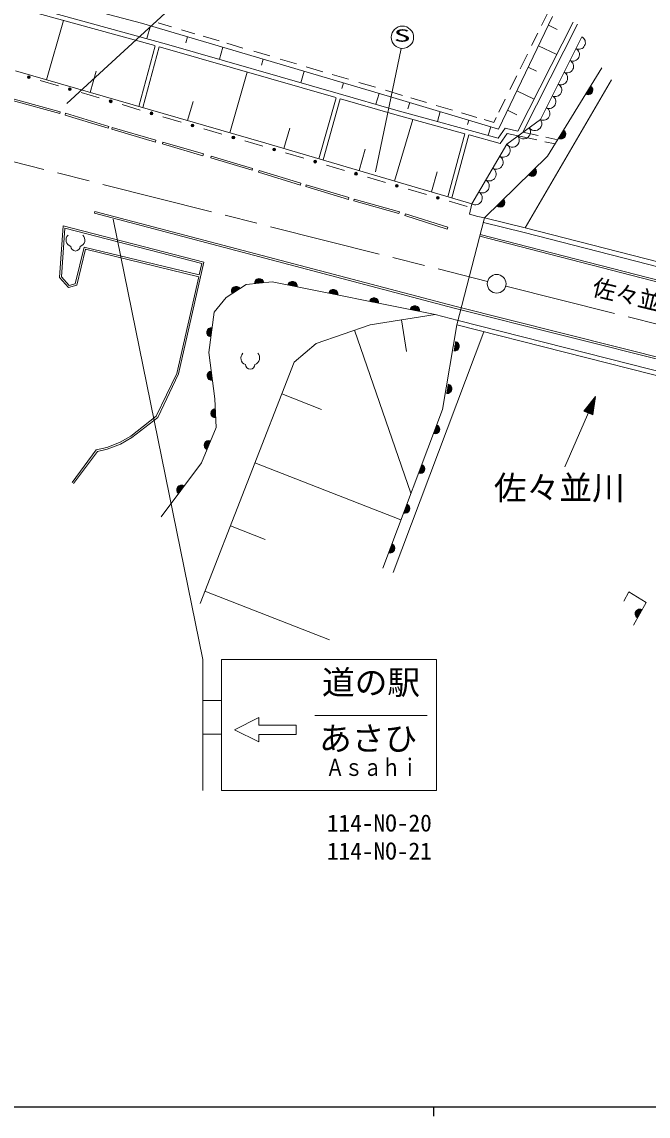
# Model space of a CAD drawing. Units: millimetres, scale not verified. Extents: x 40000 to 680000, y 20000 to 380000.
# Drawn here: x 123963 to 190983, y 204000 to 321011 of the extents above; entities that cross this region are included whole.
import ezdxf
from ezdxf.enums import TextEntityAlignment as Align

# ---------------------------------------------------------------- set-up
doc = ezdxf.new("R2010")
doc.units = ezdxf.units.MM
doc.header["$LTSCALE"] = 1000
doc.linetypes.add('CHAIN', pattern=[18.5, 12, -1.5, 3.5, -1.5])
for name, color, linetype, lineweight in [('M-BGD', 7, 'Continuous', 13), ('M-BMK', 2, 'CHAIN', 13), ('M-BMK-SRVR', 3, 'Continuous', 13), ('M-STR-HTXT', 7, 'Continuous', 13), ('M-STR-STR1', 1, 'Continuous', 13), ('M-STR-STRC', 7, 'Continuous', 13), ('M-TTL-BAND', 7, 'Continuous', 25)]:
    doc.layers.add(name, color=color, linetype=linetype, lineweight=lineweight)
doc.styles.add('ＭＳ ゴシック', font='')
doc.styles.get('ＭＳ ゴシック').set_extended_font_data('MS Gothic')

msp = doc.modelspace()

# ---------------------------------------------------------------- linework, layer by layer
at = {"layer": 'M-BGD'}
for p, q in [((102675, 329917), (136757, 320870)), ((123615, 322993), (139440, 318641)), ((123481, 322512), (138184, 318468)), ((179566, 320626), (180239, 321996)), ((128413, 321155), (126587, 314815)), ((136757, 320870), (163313, 313037)), ((138558, 320904), (139986, 320480)), ((174979, 309550), (180744, 321579)), ((177053, 309341), (182976, 320988)), ((177557, 309230), (183421, 320761)), ((181264, 320210), (180307, 320668)), ((137332, 319221), (137734, 320582)), ((141062, 320161), (142472, 319743)), ((143374, 319476), (145086, 318969)), ((178506, 318472), (179167, 319815)), ((136476, 311968), (138220, 318458)), ((136916, 311850), (138660, 318340)), ((138672, 318334), (139304, 318160)), ((139440, 318641), (157811, 313362)), ((141512, 318760), (141704, 319411)), ((145098, 317015), (145476, 318298)), ((145886, 318732), (147621, 318217)), ((181205, 317507), (179243, 318447)), ((179458, 310568), (183874, 319421)), ((139304, 318160), (157550, 312917)), ((148795, 317869), (150487, 317368)), ((177283, 315984), (178065, 317574)), ((149591, 316366), (149786, 317027)), ((151613, 317034), (153366, 316514)), ((154383, 316213), (156187, 315678)), ((179046, 315734), (178149, 316164)), ((180226, 306643), (186013, 316080)), ((123298, 315762), (150057, 308058)), ((131931, 315739), (131276, 313465)), ((148081, 315638), (146217, 309163)), ((153814, 314511), (154175, 315733)), ((157155, 315391), (158906, 314872)), ((176199, 313779), (176918, 315240)), ((187053, 314826), (177827, 298989)), ((127878, 314166), (125933, 314740)), ((158211, 313882), (158390, 314489)), ((160032, 314538), (161801, 314014)), ((162869, 313698), (164701, 313154)), ((178789, 312755), (176940, 313641)), ((128010, 311215), (123071, 312557)), ((123123, 312750), (128063, 311408)), ((132253, 312876), (130308, 313449)), ((142281, 312502), (141694, 310465)), ((155756, 306378), (157606, 312901)), ((156189, 306255), (158039, 312778)), ((157811, 313362), (164000, 311581)), ((158077, 312765), (163865, 311100)), ((161849, 312200), (162193, 313368)), ((163313, 313037), (174979, 309550)), ((165582, 312893), (167277, 312391)), ((175006, 311351), (175699, 312762)), ((128063, 311408), (128010, 311215)), ((136629, 311585), (134684, 312159)), ((164000, 311581), (174942, 308590)), ((165269, 311697), (165476, 312390)), ((168306, 312086), (170032, 311574)), ((168431, 310370), (168743, 311414)), ((170996, 311288), (172669, 310793)), ((176949, 311078), (175943, 311560)), ((128585, 311042), (128643, 311233)), ((133212, 309634), (128585, 311042)), ((128643, 311233), (133271, 309825)), ((141004, 310295), (139059, 310868)), ((165794, 310572), (163854, 303991)), ((163865, 311100), (171351, 309053)), ((171666, 310052), (171800, 310500)), ((173451, 310561), (174469, 310259)), ((174469, 310259), (174720, 310769)), ((175846, 307921), (179458, 310568)), ((133271, 309825), (133212, 309634)), ((133576, 309531), (133632, 309723)), ((138260, 308155), (133576, 309531)), ((133632, 309723), (138317, 308347)), ((145379, 309004), (143435, 309578)), ((152630, 309642), (151995, 307487)), ((169544, 302314), (171356, 309052)), ((169978, 302197), (171791, 308935)), ((171838, 308920), (175148, 308016)), ((173865, 308885), (174139, 309801)), ((174942, 308590), (175687, 309642)), ((175148, 308016), (175903, 309082)), ((175687, 309642), (177046, 309342)), ((175903, 309082), (179087, 308381)), ((177583, 309224), (179202, 308867)), ((138317, 308347), (138260, 308155)), ((138998, 307956), (139054, 308148)), ((143344, 306701), (138998, 307956)), ((139054, 308148), (143400, 306893)), ((149755, 307714), (147810, 308288)), ((150057, 308058), (172130, 301551)), ((172130, 301551), (175846, 307921)), ((179941, 308192), (181029, 307953)), ((180033, 308684), (181305, 308404)), ((143400, 306893), (143344, 306701)), ((144172, 306457), (144229, 306649)), ((144229, 306649), (148651, 305333)), ((154130, 306424), (152186, 306997)), ((160713, 307385), (160044, 305114)), ((173476, 300041), (180226, 306643)), ((148594, 305141), (144172, 306457)), ((158506, 305133), (156561, 305707)), ((148651, 305333), (148594, 305141)), ((149284, 304927), (149342, 305118)), ((153768, 303565), (149284, 304927)), ((149342, 305118), (153826, 303757)), ((162881, 303843), (160936, 304416)), ((168419, 304975), (167787, 302831)), ((153826, 303757), (153768, 303565)), ((154338, 303397), (154395, 303588)), ((158914, 302035), (154338, 303397)), ((154395, 303588), (158971, 302226)), ((167256, 302553), (165312, 303126)), ((158971, 302226), (158914, 302035)), ((159485, 301865), (159539, 302058)), ((159539, 302058), (164376, 300712)), ((131727, 300550), (131778, 300744)), ((170287, 290606), (131778, 300744)), ((164322, 300519), (159485, 301865)), ((171632, 301262), (169687, 301836)), ((172130, 301551), (171868, 300453)), ((170236, 290413), (131727, 300550)), ((164376, 300712), (164322, 300519)), ((164960, 300307), (165021, 300498)), ((169490, 298853), (164960, 300307)), ((165021, 300498), (169551, 299044)), ((171868, 300453), (172769, 300212)), ((173476, 300041), (172769, 300212)), ((173350, 299557), (177706, 298504)), ((128006, 293689), (128369, 299193)), ((128211, 293759), (128552, 298939)), ((128369, 299193), (143446, 295309)), ((128552, 298939), (143208, 295163)), ((169551, 299044), (169490, 298853)), ((177706, 298504), (243374, 281658)), ((172972, 298091), (242991, 280029)), ((173022, 298284), (243037, 280223)), ((130631, 296933), (129665, 293003)), ((130778, 296692), (129831, 292841)), ((142934, 293954), (130631, 296933)), ((142889, 293759), (130778, 296692)), ((143446, 295309), (140737, 283360)), ((143208, 295163), (142936, 293963)), ((129025, 292829), (128211, 293759)), ((142887, 293746), (140547, 283427)), ((128957, 292603), (128006, 293689)), ((129831, 292841), (128957, 292603)), ((129665, 293003), (129025, 292829)), ((147967, 292921), (145814, 291552)), ((150743, 293214), (147967, 292921)), ((168192, 289709), (150743, 293214)), ((145814, 291552), (144531, 289976)), ((170236, 290413), (241247, 272587)), ((170285, 290607), (241292, 272781)), ((144531, 289976), (143955, 285666)), ((161231, 288625), (168192, 289709)), ((165133, 285766), (164606, 289150)), ((168192, 289709), (170644, 289083)), ((170644, 289083), (247885, 269505)), ((155474, 286630), (161231, 288625)), ((165604, 270618), (159566, 288048)), ((173391, 287871), (163686, 262143)), ((168983, 279576), (170519, 288599)), ((143955, 285666), (144623, 280694)), ((153114, 284639), (155474, 286630)), ((143050, 258834), (153114, 284639)), ((140547, 283427), (138338, 278840)), ((140737, 283360), (138498, 278712)), ((156035, 279562), (151781, 281221)), ((182084, 273432), (185366, 280954)), ((185366, 280954), (184119, 279390)), ((185366, 280954), (185068, 278976)), ((185269, 280832), (185343, 280800)), ((185302, 280873), (185351, 280851)), ((185334, 280913), (185359, 280902)), ((144623, 280694), (144750, 277628)), ((184333, 279659), (185119, 279316)), ((184366, 279699), (185127, 279367)), ((184398, 279739), (185135, 279418)), ((184430, 279780), (185142, 279469)), ((184463, 279820), (185150, 279520)), ((184495, 279861), (185158, 279572)), ((184527, 279901), (185166, 279623)), ((184559, 279942), (185173, 279674)), ((184592, 279982), (185181, 279725)), ((184624, 280023), (185189, 279776)), ((184656, 280063), (185196, 279827)), ((184688, 280104), (185204, 279879)), ((184721, 280144), (185212, 279930)), ((184753, 280185), (185220, 279981)), ((184785, 280225), (185227, 280032)), ((184818, 280266), (185235, 280083)), ((184850, 280306), (185243, 280135)), ((184882, 280346), (185250, 280186)), ((184914, 280387), (185258, 280237)), ((184947, 280427), (185266, 280288)), ((184979, 280468), (185274, 280339)), ((185011, 280508), (185281, 280390)), ((185043, 280549), (185289, 280442)), ((185076, 280589), (185297, 280493)), ((185108, 280630), (185304, 280544)), ((185140, 280670), (185312, 280595)), ((185173, 280711), (185320, 280646)), ((185205, 280751), (185328, 280698)), ((185237, 280792), (185335, 280749)), ((138338, 278840), (135623, 276722)), ((138498, 278712), (135735, 276556)), ((162576, 262590), (168983, 279576)), ((184119, 279390), (185068, 278976)), ((184140, 279416), (185073, 279008)), ((184172, 279456), (185081, 279060)), ((184204, 279497), (185088, 279111)), ((184237, 279537), (185096, 279162)), ((184269, 279578), (185104, 279213)), ((184301, 279618), (185112, 279264)), ((144750, 277628), (143179, 273855)), ((135623, 276722), (134425, 276033)), ((135735, 276556), (134511, 275852)), ((131925, 275234), (129346, 271773)), ((132041, 275056), (129506, 271653)), ((133047, 275498), (131925, 275234)), ((133107, 275306), (132041, 275056)), ((134425, 276033), (133047, 275498)), ((134511, 275852), (133107, 275306)), ((143179, 273855), (138875, 268091)), ((164523, 267751), (148903, 273843)), ((150015, 265658), (146279, 267115)), ((156867, 254945), (143557, 260136)), ((188368, 259063), (188924, 260076)), ((188924, 260076), (190773, 258939)), ((190773, 258939), (189408, 256507))]:
    msp.add_line(p, q, dxfattribs=at)
for centre, radius in [((124718, 315098), 150), ((124718, 315098), 100), ((124718, 315098), 50), ((129093, 313808), 150), ((129093, 313808), 100), ((129093, 313808), 50), ((133469, 312517), 150), ((133469, 312517), 100), ((133469, 312517), 50), ((137844, 311227), 150), ((137844, 311227), 100), ((137844, 311227), 50), ((142219, 309936), 150), ((142219, 309936), 100), ((142219, 309936), 50), ((146595, 308646), 150), ((146595, 308646), 100), ((146595, 308646), 50), ((150970, 307356), 150), ((150970, 307356), 100), ((150970, 307356), 50), ((155346, 306065), 150), ((155346, 306065), 100), ((155346, 306065), 50), ((159721, 304775), 150), ((159721, 304775), 100), ((159721, 304775), 50), ((164096, 303484), 150), ((164096, 303484), 100), ((164096, 303484), 50), ((168472, 302194), 150), ((168472, 302194), 100), ((168472, 302194), 50)]:
    msp.add_circle(centre, radius, dxfattribs=at)
for centre, radius, start, end in [((183558, 318788), 707, 243.49087, 63.49087), ((182928, 317524), 707, 243.49087, 63.49087), ((182297, 316259), 707, 243.49087, 63.49087), ((181666, 314995), 707, 243.49087, 63.49087), ((181035, 313730), 707, 243.49087, 63.49087), ((184566, 313721), 500, 238.47776, 58.47776), ((184566, 313721), 500, 238.47776, 58.47776), ((184566, 313721), 450, 238.47776, 58.47776), ((184566, 313721), 400, 238.47776, 58.47776), ((184566, 313721), 350, 238.47776, 58.47776), ((184566, 313721), 300, 238.47776, 58.47776), ((184566, 313721), 250, 238.47776, 58.47776), ((184566, 313721), 200, 238.47776, 58.47776), ((184566, 313721), 150, 238.47776, 58.47776), ((184566, 313721), 100, 238.47776, 58.47776), ((184566, 313721), 50, 238.47776, 58.47776), ((180404, 312465), 707, 243.49087, 63.49087), ((179774, 311201), 707, 243.49087, 63.49087), ((178856, 310127), 746, 216.23554, 36.23554), ((177652, 309245), 746, 216.23554, 36.23554), ((181673, 309002), 500, 238.47776, 58.47776), ((181673, 309002), 500, 238.47776, 58.47776), ((181673, 309002), 450, 238.47776, 58.47776), ((181673, 309002), 400, 238.47776, 58.47776), ((181673, 309002), 350, 238.47776, 58.47776), ((181673, 309002), 300, 238.47776, 58.47776), ((181673, 309002), 250, 238.47776, 58.47776), ((181673, 309002), 200, 238.47776, 58.47776), ((181673, 309002), 150, 238.47776, 58.47776), ((181673, 309002), 100, 238.47776, 58.47776), ((181673, 309002), 50, 238.47776, 58.47776), ((175474, 307284), 738, 239.73914, 59.73914), ((176448, 308362), 746, 216.23554, 36.23554), ((174731, 306010), 738, 239.73914, 59.73914), ((173988, 304736), 738, 239.73914, 59.73914), ((178538, 304993), 500, 224.36554, 44.36554), ((178538, 304993), 500, 224.36554, 44.36554), ((178538, 304993), 450, 224.36554, 44.36554), ((178538, 304993), 400, 224.36554, 44.36554), ((178538, 304993), 350, 224.36554, 44.36554), ((178538, 304993), 300, 224.36554, 44.36554), ((178538, 304993), 250, 224.36554, 44.36554), ((178538, 304993), 200, 224.36554, 44.36554), ((178538, 304993), 150, 224.36554, 44.36554), ((178538, 304993), 100, 224.36554, 44.36554), ((178538, 304993), 50, 224.36554, 44.36554), ((173245, 303462), 738, 239.73914, 59.73914), ((172501, 302188), 738, 239.73914, 59.73914), ((175163, 301692), 500, 224.36554, 44.36554), ((175163, 301692), 500, 224.36554, 44.36554), ((175163, 301692), 450, 224.36554, 44.36554), ((175163, 301692), 400, 224.36554, 44.36554), ((175163, 301692), 350, 224.36554, 44.36554), ((175163, 301692), 300, 224.36554, 44.36554), ((175163, 301692), 250, 224.36554, 44.36554), ((175163, 301692), 200, 224.36554, 44.36554), ((175163, 301692), 150, 224.36554, 44.36554), ((175163, 301692), 100, 224.36554, 44.36554), ((175163, 301692), 50, 224.36554, 44.36554), ((129422, 297700), 727, 135.85168, 252.33282), ((129979, 297701), 727, 287.77902, 44.26016), ((129701, 297008), 500, 180.056, 0.05584), ((146891, 292236), 500, 32.45576, 212.45576), ((146891, 292236), 500, 32.45576, 212.45576), ((146891, 292236), 450, 32.45576, 212.45576), ((146891, 292236), 400, 32.45576, 212.45576), ((146891, 292236), 350, 32.45576, 212.45576), ((146891, 292236), 300, 32.45576, 212.45576), ((149355, 293067), 500, 6.02041, 186.02041), ((149355, 293067), 500, 6.02041, 186.02041), ((149355, 293067), 450, 6.02041, 186.02041), ((149355, 293067), 400, 6.02041, 186.02041), ((149355, 293067), 350, 6.02041, 186.02041), ((149355, 293067), 300, 6.02041, 186.02041), ((149355, 293067), 250, 6.02041, 186.02041), ((149355, 293067), 200, 6.02041, 186.02041), ((149355, 293067), 150, 6.02041, 186.02041), ((149355, 293067), 100, 6.02041, 186.02041), ((149355, 293067), 50, 6.02041, 186.02041), ((152924, 292776), 500, 348.64134, 168.64134), ((152924, 292776), 500, 348.64134, 168.64134), ((152924, 292776), 450, 348.64134, 168.64134), ((152924, 292776), 400, 348.64134, 168.64134), ((152924, 292776), 350, 348.64134, 168.64134), ((152924, 292776), 300, 348.64134, 168.64134), ((152924, 292776), 250, 348.64134, 168.64134), ((152924, 292776), 200, 348.64134, 168.64134), ((152924, 292776), 150, 348.64134, 168.64134), ((152924, 292776), 100, 348.64134, 168.64134), ((152924, 292776), 50, 348.64134, 168.64134), ((146891, 292236), 250, 32.45576, 212.45576), ((146891, 292236), 200, 32.45576, 212.45576), ((146891, 292236), 150, 32.45576, 212.45576), ((146891, 292236), 100, 32.45576, 212.45576), ((146891, 292236), 50, 32.45576, 212.45576), ((157286, 291899), 500, 348.64134, 168.64134), ((157286, 291899), 500, 348.64134, 168.64134), ((157286, 291899), 450, 348.64134, 168.64134), ((157286, 291899), 400, 348.64134, 168.64134), ((157286, 291899), 350, 348.64134, 168.64134), ((157286, 291899), 300, 348.64134, 168.64134), ((157286, 291899), 250, 348.64134, 168.64134), ((157286, 291899), 200, 348.64134, 168.64134), ((157286, 291899), 150, 348.64134, 168.64134), ((157286, 291899), 100, 348.64134, 168.64134), ((157286, 291899), 50, 348.64134, 168.64134), ((161649, 291023), 500, 348.64134, 168.64134), ((161649, 291023), 500, 348.64134, 168.64134), ((161649, 291023), 450, 348.64134, 168.64134), ((161649, 291023), 400, 348.64134, 168.64134), ((161649, 291023), 350, 348.64134, 168.64134), ((161649, 291023), 300, 348.64134, 168.64134), ((161649, 291023), 250, 348.64134, 168.64134), ((161649, 291023), 200, 348.64134, 168.64134), ((161649, 291023), 150, 348.64134, 168.64134), ((161649, 291023), 100, 348.64134, 168.64134), ((161649, 291023), 50, 348.64134, 168.64134), ((166011, 290147), 500, 348.64134, 168.64134), ((166011, 290147), 500, 348.64134, 168.64134), ((166011, 290147), 450, 348.64134, 168.64134), ((166011, 290147), 400, 348.64134, 168.64134), ((166011, 290147), 350, 348.64134, 168.64134), ((166011, 290147), 300, 348.64134, 168.64134), ((166011, 290147), 250, 348.64134, 168.64134), ((166011, 290147), 200, 348.64134, 168.64134), ((166011, 290147), 150, 348.64134, 168.64134), ((166011, 290147), 100, 348.64134, 168.64134), ((166011, 290147), 50, 348.64134, 168.64134), ((144243, 287821), 500, 82.38912, 262.38912), ((144243, 287821), 500, 82.38912, 262.38912), ((144243, 287821), 450, 82.38912, 262.38912), ((144243, 287821), 400, 82.38912, 262.38912), ((144243, 287821), 350, 82.38912, 262.38912), ((144243, 287821), 300, 82.38912, 262.38912), ((144243, 287821), 250, 82.38912, 262.38912), ((144243, 287821), 200, 82.38912, 262.38912), ((144243, 287821), 150, 82.38912, 262.38912), ((144243, 287821), 100, 82.38912, 262.38912), ((144243, 287821), 50, 82.38912, 262.38912), ((170281, 286327), 500, 260.16111, 80.16111), ((170281, 286327), 500, 260.16111, 80.16111), ((170281, 286327), 450, 260.16111, 80.16111), ((170281, 286327), 400, 260.16111, 80.16111), ((148120, 285067), 727, 135.85168, 252.33282), ((148677, 285068), 727, 287.77902, 44.26016), ((170281, 286327), 350, 260.16111, 80.16111), ((170281, 286327), 300, 260.16111, 80.16111), ((170281, 286327), 250, 260.16111, 80.16111), ((170281, 286327), 200, 260.16111, 80.16111), ((170281, 286327), 150, 260.16111, 80.16111), ((170281, 286327), 100, 260.16111, 80.16111), ((170281, 286327), 50, 260.16111, 80.16111), ((148399, 284375), 500, 180.056, 0.05584), ((144289, 283180), 500, 97.65056, 277.65056), ((144289, 283180), 500, 97.65056, 277.65056), ((144289, 283180), 450, 97.65056, 277.65056), ((144289, 283180), 400, 97.65056, 277.65056), ((144289, 283180), 350, 97.65056, 277.65056), ((144289, 283180), 300, 97.65056, 277.65056), ((144289, 283180), 250, 97.65056, 277.65056), ((144289, 283180), 200, 97.65056, 277.65056), ((144289, 283180), 150, 97.65056, 277.65056), ((144289, 283180), 100, 97.65056, 277.65056), ((144289, 283180), 50, 97.65056, 277.65056), ((169491, 281774), 500, 260.16111, 80.16111), ((169491, 281774), 500, 260.16111, 80.16111), ((169491, 281774), 450, 260.16111, 80.16111), ((169491, 281774), 400, 260.16111, 80.16111), ((169491, 281774), 350, 260.16111, 80.16111), ((169491, 281774), 300, 260.16111, 80.16111), ((169491, 281774), 250, 260.16111, 80.16111), ((169491, 281774), 200, 260.16111, 80.16111), ((169491, 281774), 150, 260.16111, 80.16111), ((169491, 281774), 100, 260.16111, 80.16111), ((169491, 281774), 50, 260.16111, 80.16111), ((144686, 279161), 500, 92.37745, 272.37745), ((144686, 279161), 500, 92.37745, 272.37745), ((144686, 279161), 450, 92.37745, 272.37745), ((144686, 279161), 400, 92.37745, 272.37745), ((144686, 279161), 350, 92.37745, 272.37745), ((144686, 279161), 300, 92.37745, 272.37745), ((144686, 279161), 250, 92.37745, 272.37745), ((144686, 279161), 200, 92.37745, 272.37745), ((144686, 279161), 150, 92.37745, 272.37745), ((144686, 279161), 100, 92.37745, 272.37745), ((144686, 279161), 50, 92.37745, 272.37745), ((168182, 277453), 500, 249.33336, 69.33336), ((168182, 277453), 500, 249.33336, 69.33336), ((168182, 277453), 450, 249.33336, 69.33336), ((168182, 277453), 400, 249.33336, 69.33336), ((168182, 277453), 350, 249.33336, 69.33336), ((168182, 277453), 300, 249.33336, 69.33336), ((168182, 277453), 250, 249.33336, 69.33336), ((168182, 277453), 200, 249.33336, 69.33336), ((168182, 277453), 150, 249.33336, 69.33336), ((168182, 277453), 100, 249.33336, 69.33336), ((168182, 277453), 50, 249.33336, 69.33336), ((143965, 275741), 500, 67.39136, 247.39136), ((143965, 275741), 500, 67.39136, 247.39136), ((143965, 275741), 450, 67.39136, 247.39136), ((143965, 275741), 400, 67.39136, 247.39136), ((143965, 275741), 350, 67.39136, 247.39136), ((143965, 275741), 300, 67.39136, 247.39136), ((143965, 275741), 250, 67.39136, 247.39136), ((143965, 275741), 200, 67.39136, 247.39136), ((143965, 275741), 150, 67.39136, 247.39136), ((143965, 275741), 100, 67.39136, 247.39136), ((143965, 275741), 50, 67.39136, 247.39136), ((166580, 273206), 500, 249.33336, 69.33336), ((166580, 273206), 500, 249.33336, 69.33336), ((166580, 273206), 450, 249.33336, 69.33336), ((166580, 273206), 400, 249.33336, 69.33336), ((166580, 273206), 350, 249.33336, 69.33336), ((166580, 273206), 300, 249.33336, 69.33336), ((166580, 273206), 250, 249.33336, 69.33336), ((166580, 273206), 200, 249.33336, 69.33336), ((166580, 273206), 150, 249.33336, 69.33336), ((166580, 273206), 100, 249.33336, 69.33336), ((166580, 273206), 50, 249.33336, 69.33336), ((141027, 270973), 500, 53.25203, 233.25203), ((141027, 270973), 500, 53.25203, 233.25203), ((141027, 270973), 450, 53.25203, 233.25203), ((141027, 270973), 400, 53.25203, 233.25203), ((141027, 270973), 350, 53.25203, 233.25203), ((141027, 270973), 300, 53.25203, 233.25203), ((141027, 270973), 250, 53.25203, 233.25203), ((141027, 270973), 200, 53.25203, 233.25203), ((141027, 270973), 150, 53.25203, 233.25203), ((141027, 270973), 100, 53.25203, 233.25203), ((141027, 270973), 50, 53.25203, 233.25203), ((164978, 268959), 500, 249.33336, 69.33336), ((164978, 268959), 500, 249.33336, 69.33336), ((164978, 268959), 450, 249.33336, 69.33336), ((164978, 268959), 400, 249.33336, 69.33336), ((164978, 268959), 350, 249.33336, 69.33336), ((164978, 268959), 300, 249.33336, 69.33336), ((164978, 268959), 250, 249.33336, 69.33336), ((164978, 268959), 200, 249.33336, 69.33336), ((164978, 268959), 150, 249.33336, 69.33336), ((164978, 268959), 100, 249.33336, 69.33336), ((164978, 268959), 50, 249.33336, 69.33336), ((163376, 264713), 500, 249.33336, 69.33336), ((163376, 264713), 500, 249.33336, 69.33336), ((163376, 264713), 450, 249.33336, 69.33336), ((163376, 264713), 400, 249.33336, 69.33336), ((163376, 264713), 350, 249.33336, 69.33336), ((163376, 264713), 300, 249.33336, 69.33336), ((163376, 264713), 250, 249.33336, 69.33336), ((163376, 264713), 200, 249.33336, 69.33336), ((163376, 264713), 150, 249.33336, 69.33336), ((163376, 264713), 100, 249.33336, 69.33336), ((163376, 264713), 50, 249.33336, 69.33336), ((190091, 257723), 500, 60.69817, 240.69817), ((190091, 257723), 500, 60.69817, 240.69817), ((190091, 257723), 450, 60.69817, 240.69817), ((190091, 257723), 400, 60.69817, 240.69817), ((190091, 257723), 350, 60.69817, 240.69817), ((190091, 257723), 300, 60.69817, 240.69817), ((190091, 257723), 250, 60.69817, 240.69817), ((190091, 257723), 200, 60.69817, 240.69817), ((190091, 257723), 150, 60.69817, 240.69817), ((190091, 257723), 100, 60.69817, 240.69817), ((190091, 257723), 50, 60.69817, 240.69817)]:
    msp.add_arc(centre, radius, start, end, dxfattribs=at)
at = {"layer": 'M-BMK'}
for p, q in [((78808, 317201), (173803, 293249)), ((175743, 292762), (245132, 275292))]:
    msp.add_line(p, q, dxfattribs=at)
at = {"layer": 'M-BMK-SRVR'}
msp.add_circle((174773, 293006), 1000, dxfattribs=at)
at = {"layer": 'M-STR-STR1'}
for p, q in [((170519, 288599), (173476, 300041)), ((177827, 298989), (173475, 300041)), ((177827, 298989), (243488, 282145)), ((240823, 270780), (170519, 288599))]:
    msp.add_line(p, q, dxfattribs=at)
at = {"layer": 'M-STR-STRC'}
for p, q in [((146877, 328922), (128763, 312286)), ((164566, 318166), (161798, 304971)), ((143325, 252812), (133743, 299902)), ((143325, 252812), (143339, 238812)), ((168325, 252836), (145325, 252814)), ((145325, 252814), (145339, 238814)), ((168345, 238836), (168325, 252836)), ((143373, 248439), (145286, 248440)), ((146733, 245315), (149331, 246617)), ((149331, 246617), (149332, 245817)), ((149332, 245817), (153332, 245821)), ((153332, 245821), (153333, 244821)), ((155331, 246823), (167331, 246835)), ((143369, 244847), (145333, 244851)), ((149334, 244017), (146733, 245315)), ((153333, 244821), (149333, 244817)), ((149333, 244817), (149334, 244017)), ((145339, 238814), (168345, 238836))]:
    msp.add_line(p, q, dxfattribs=at)
msp.add_circle((164684, 319360), 1200, dxfattribs=at)
at = {"layer": 'M-TTL-BAND'}
for p, q in [((40000, 205000), (579000, 205000)), ((168000, 205000), (168000, 204000))]:
    msp.add_line(p, q, dxfattribs=at)

# ---------------------------------------------------------------- texts
at = {"layer": 'M-STR-HTXT', "style": 'ＭＳ ゴシック'}
msp.add_text('佐々並川', height=2566, rotation=0.056, dxfattribs=at).set_placement((174481, 272468), align=Align.TOP_LEFT)
at = {"layer": 'M-STR-STR1', "style": 'ＭＳ ゴシック'}
msp.add_text('佐々並大橋', height=1833, rotation=346.525, dxfattribs=at).set_placement((184746, 291283), align=Align.BOTTOM_LEFT)
at = {"layer": 'M-STR-STRC', "style": 'ＭＳ ゴシック'}
for s, height, width, p in [('S', 1320, 2, (163767, 318496)), ('Ａｓａｈｉ', 1833, 0.8, (156488, 239824))]:
    msp.add_text(s, height=height, rotation=0.056, dxfattribs=dict(at, width=width)).set_placement(p, align=Align.BOTTOM_LEFT)
for s, height, p in [('道の駅', 2566, (156080, 248324)), ('あさひ', 2566, (155769, 242327)), ('114-NO-20', 1833, (156612, 233871)), ('114-NO-21', 1833, (156615, 230871))]:
    msp.add_text(s, height=height, rotation=0.056, dxfattribs=at).set_placement(p, align=Align.BOTTOM_LEFT)

doc.saveas('drawing.dxf')
